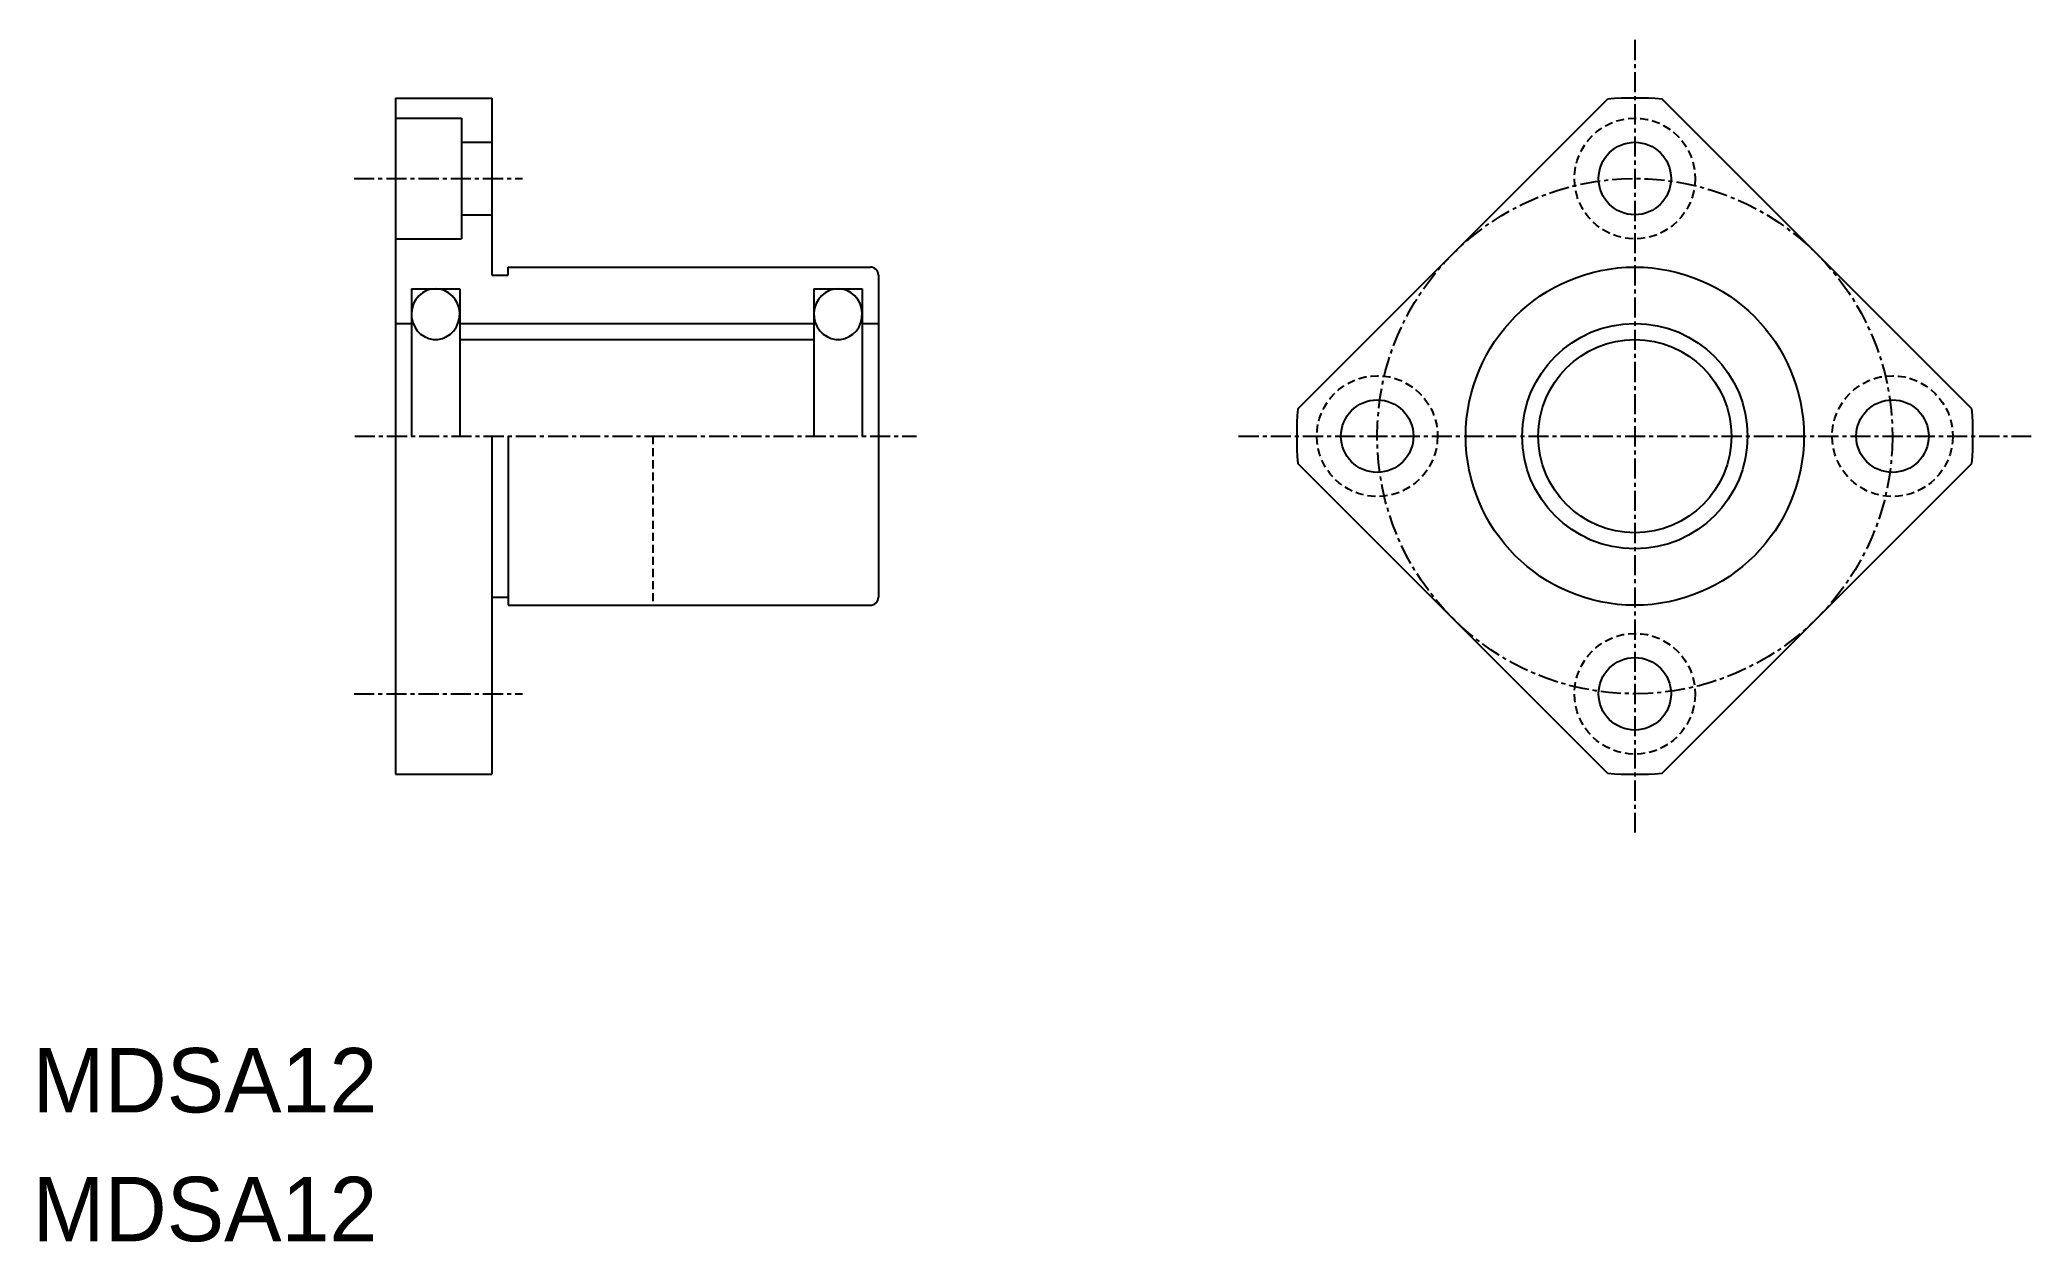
# Model space of a CAD drawing. Extents: x 10 to 134, y 10 to 85.
import ezdxf

# ---------------------------------------------------------------- set-up
doc = ezdxf.new("R2010")
doc.units = 0
doc.linetypes.add('CENTER', pattern=[2, 1.25, -0.25, 0.25, -0.25])
doc.linetypes.add('DASHED', pattern=[0.75, 0.5, -0.25])
doc.layers.get('0').update_dxf_attribs({"linetype": 'CONTINUOUS'})
doc.layers.add('CENTER', color=1, linetype='CENTER')

msp = doc.modelspace()

# ---------------------------------------------------------------- linework, layer by layer
at = {"color": 7, "linetype": 'CONTINUOUS'}
for p, q in [((32.52, 81), (32.52, 39)), ((32.52, 81), (38.52, 81)), ((38.52, 81), (38.52, 70)), ((88.57, 61.7), (107.81, 80.93)), ((130.43, 61.7), (111.2, 80.93)), ((32.52, 79.75), (36.62, 79.75)), ((36.62, 79.75), (36.62, 72.25)), ((36.62, 78.25), (38.52, 78.25)), ((36.62, 73.75), (38.52, 73.75)), ((32.52, 72.25), (36.62, 72.25)), ((39.52, 70.5), (62.02, 70.5)), ((39.52, 70), (39.52, 70.5)), ((98.19, 71.31), (98.19, 71.31)), ((38.52, 70), (39.52, 70)), ((62.52, 70), (62.52, 50)), ((33.52, 69.15), (33.52, 60)), ((33.52, 69.15), (36.52, 69.15)), ((36.52, 69.15), (36.52, 60)), ((58.52, 69.15), (58.52, 60)), ((58.52, 69.15), (61.52, 69.15)), ((61.52, 69.15), (61.52, 60)), ((32.52, 67), (33.52, 67)), ((36.52, 67), (58.52, 67)), ((61.52, 67), (62.52, 67)), ((36.52, 66), (58.52, 66)), ((93.38, 66.5), (93.38, 66.5)), ((38.52, 60), (38.52, 39)), ((39.52, 60), (39.52, 49.5)), ((107.81, 39.07), (88.57, 58.3)), ((111.2, 39.07), (130.43, 58.3)), ((38.52, 50), (39.52, 50)), ((39.52, 49.5), (62.02, 49.5)), ((32.52, 39), (38.52, 39))]:
    msp.add_line(p, q, dxfattribs=at)
at = {"color": 3, "linetype": 'DASHED'}
msp.add_line((48.52, 60), (48.52, 49.5), dxfattribs=at)
at = {"color": 7, "linetype": 'CONTINUOUS', "flags": 128}
for points in [[(35.02, 69.15), (34.73, 69.12), (34.46, 69.04), (34.21, 68.9), (33.98, 68.71), (33.8, 68.49), (33.65, 68.23), (33.56, 67.95), (33.52, 67.65), (33.53, 67.35), (33.6, 67.06), (33.72, 66.79), (33.88, 66.54), (34.09, 66.34), (34.33, 66.18), (34.59, 66.06), (34.87, 66.01), (35.16, 66.01), (35.44, 66.06), (35.7, 66.18), (35.94, 66.34), (36.15, 66.54), (36.32, 66.79), (36.43, 67.06), (36.5, 67.35), (36.52, 67.65), (36.48, 67.95), (36.38, 68.23), (36.24, 68.49), (36.05, 68.71), (35.83, 68.9), (35.57, 69.04), (35.3, 69.12)], [(60.02, 69.15), (59.73, 69.12), (59.46, 69.04), (59.21, 68.9), (58.98, 68.71), (58.8, 68.49), (58.65, 68.23), (58.56, 67.95), (58.52, 67.65), (58.53, 67.35), (58.6, 67.06), (58.72, 66.79), (58.88, 66.54), (59.09, 66.34), (59.33, 66.18), (59.59, 66.06), (59.87, 66.01), (60.16, 66.01), (60.44, 66.06), (60.7, 66.18), (60.94, 66.34), (61.15, 66.54), (61.32, 66.79), (61.43, 67.06), (61.5, 67.35), (61.52, 67.65), (61.48, 67.95), (61.38, 68.23), (61.24, 68.49), (61.05, 68.71), (60.83, 68.9), (60.57, 69.04), (60.3, 69.12)]]:
    msp.add_lwpolyline(points, close=True, dxfattribs=at)
at = {"color": 3, "linetype": 'DASHED'}
for centre in [(109.5, 76), (93.5, 60), (125.5, 60), (109.5, 44)]:
    msp.add_circle(centre, 3.75, dxfattribs=at)
at = {"color": 7, "linetype": 'CONTINUOUS'}
for centre, radius in [((109.5, 76), 2.25), ((109.5, 60), 10.5), ((109.5, 60), 7), ((109.5, 60), 6), ((93.5, 60), 2.25), ((125.5, 60), 2.25), ((109.5, 44), 2.25)]:
    msp.add_circle(centre, radius, dxfattribs=at)
for centre, radius, start, end in [((109.5, 60), 21, 85.3676, 94.6324), ((62.02, 70), 0.5, 360, 90), ((109.5, 60), 21, 175.3676, 184.6324), ((109.5, 60), 21, 355.3676, 4.6324), ((62.02, 50), 0.5, 270, 0), ((109.5, 60), 21, 265.3676, 274.6324)]:
    msp.add_arc(centre, radius, start, end, dxfattribs=at)
at = {"layer": 'CENTER', "color": 1, "linetype": 'CENTER'}
for p, q in [((109.5, 84.61), (109.5, 35.39)), ((29.96, 76), (40.42, 76)), ((30, 60), (64.89, 60)), ((84.89, 60), (134.12, 60)), ((29.96, 44), (40.42, 44))]:
    msp.add_line(p, q, dxfattribs=at)
msp.add_circle((109.5, 60), 16, dxfattribs=at)

# ---------------------------------------------------------------- texts
at = {"color": 7, "linetype": 'CONTINUOUS'}
for p in [(10, 18), (10, 10)]:
    msp.add_text('MDSA12', height=4, dxfattribs=at).set_placement(p)

doc.saveas('drawing.dxf')
